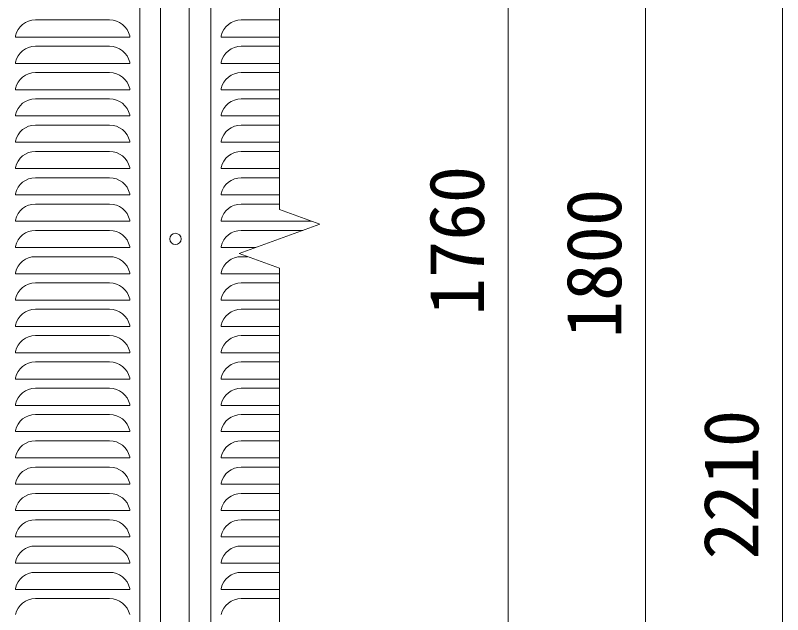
# Model space of a CAD drawing. Units: millimetres, scale not verified. Extents: x -4200 to 4200, y -2970 to 2970.
# Drawn here: x -1071 to -400, y 835 to 1359 of the extents above; entities that cross this region are included whole.
import ezdxf
from ezdxf.enums import TextEntityAlignment as Align

# ---------------------------------------------------------------- set-up
doc = ezdxf.new("R2010")
doc.units = ezdxf.units.MM
doc.header["$LTSCALE"] = 10
for name, color, linetype, lineweight in [('0-3_D-STR3', 3, 'Continuous', 13), ('0-4_D-STR2', 7, 'Continuous', 13), ('0-5_D-STR-DIM', 7, 'Continuous', 13)]:
    doc.layers.add(name, color=color, linetype=linetype, lineweight=lineweight)
doc.styles.add('ＭＳ ゴシック', font='')
doc.styles.get('ＭＳ ゴシック').set_extended_font_data('MS Gothic')

msp = doc.modelspace()

# ---------------------------------------------------------------- linework, layer by layer
at = {"layer": '0-3_D-STR3'}
msp.add_circle((-930.53, 1163.04), 5, dxfattribs=at)
at = {"layer": '0-4_D-STR2'}
for p, q in [((-961.53, 1993.04), (-961.53, 333.04)), ((-943.53, 1993.04), (-943.53, 333.04)), ((-918.53, 1993.04), (-918.53, 333.04)), ((-899.53, 1993.04), (-899.53, 333.04)), ((-988.08, 1354.54), (-1052.97, 1354.54)), ((-839.53, 1354.54), (-872.97, 1354.54)), ((-1070.53, 1340.54), (-1070.53, 1339.54)), ((-1070.53, 1340.53), (-1070.53, 1339.54)), ((-970.53, 1339.54), (-1070.53, 1339.54)), ((-970.53, 1340.54), (-970.53, 1339.54)), ((-890.53, 1340.54), (-890.53, 1339.54)), ((-890.53, 1340.53), (-890.53, 1339.54)), ((-839.53, 1339.54), (-890.53, 1339.54)), ((-988.08, 1331.54), (-1052.97, 1331.54)), ((-839.53, 1331.54), (-872.97, 1331.54)), ((-1070.53, 1317.54), (-1070.53, 1316.54)), ((-1070.53, 1317.53), (-1070.53, 1316.54)), ((-970.53, 1316.54), (-1070.53, 1316.54)), ((-970.53, 1317.54), (-970.53, 1316.54)), ((-890.53, 1317.54), (-890.53, 1316.54)), ((-890.53, 1317.53), (-890.53, 1316.54)), ((-839.53, 1316.54), (-890.53, 1316.54)), ((-988.08, 1308.54), (-1052.97, 1308.54)), ((-839.53, 1308.54), (-872.97, 1308.54)), ((-1070.53, 1294.54), (-1070.53, 1293.54)), ((-1070.53, 1294.53), (-1070.53, 1293.54)), ((-970.53, 1293.54), (-1070.53, 1293.54)), ((-970.53, 1294.54), (-970.53, 1293.54)), ((-890.53, 1294.54), (-890.53, 1293.54)), ((-890.53, 1294.53), (-890.53, 1293.54)), ((-839.53, 1293.54), (-890.53, 1293.54)), ((-988.08, 1285.54), (-1052.97, 1285.54)), ((-839.53, 1285.54), (-872.97, 1285.54)), ((-1070.53, 1271.54), (-1070.53, 1270.54)), ((-1070.53, 1271.53), (-1070.53, 1270.54)), ((-970.53, 1270.54), (-1070.53, 1270.54)), ((-970.53, 1271.54), (-970.53, 1270.54)), ((-890.53, 1271.54), (-890.53, 1270.54)), ((-890.53, 1271.53), (-890.53, 1270.54)), ((-839.53, 1270.54), (-890.53, 1270.54)), ((-988.08, 1262.54), (-1052.97, 1262.54)), ((-839.53, 1262.54), (-872.97, 1262.54)), ((-1070.53, 1248.54), (-1070.53, 1247.54)), ((-1070.53, 1248.53), (-1070.53, 1247.54)), ((-970.53, 1248.54), (-970.53, 1247.54)), ((-890.53, 1248.54), (-890.53, 1247.54)), ((-890.53, 1248.53), (-890.53, 1247.54)), ((-970.53, 1247.54), (-1070.53, 1247.54)), ((-839.53, 1247.54), (-890.53, 1247.54)), ((-988.08, 1239.54), (-1052.97, 1239.54)), ((-839.53, 1239.54), (-872.97, 1239.54)), ((-1070.53, 1225.54), (-1070.53, 1224.54)), ((-1070.53, 1225.53), (-1070.53, 1224.54)), ((-970.53, 1224.54), (-1070.53, 1224.54)), ((-970.53, 1225.54), (-970.53, 1224.54)), ((-890.53, 1225.54), (-890.53, 1224.54)), ((-890.53, 1225.53), (-890.53, 1224.54)), ((-839.53, 1224.54), (-890.53, 1224.54)), ((-988.08, 1216.54), (-1052.97, 1216.54)), ((-839.53, 1216.54), (-872.97, 1216.54)), ((-1070.53, 1202.54), (-1070.53, 1201.54)), ((-1070.53, 1202.53), (-1070.53, 1201.54)), ((-970.53, 1201.54), (-1070.53, 1201.54)), ((-970.53, 1202.54), (-970.53, 1201.54)), ((-890.53, 1202.54), (-890.53, 1201.54)), ((-890.53, 1202.53), (-890.53, 1201.54)), ((-839.53, 1201.54), (-890.53, 1201.54)), ((-988.08, 1193.54), (-1052.97, 1193.54)), ((-839.53, 1193.54), (-872.97, 1193.54)), ((-1070.53, 1179.54), (-1070.53, 1178.54)), ((-1070.53, 1179.53), (-1070.53, 1178.54)), ((-970.53, 1178.54), (-1070.53, 1178.54)), ((-970.53, 1179.54), (-970.53, 1178.54)), ((-890.53, 1179.54), (-890.53, 1178.54)), ((-890.53, 1179.53), (-890.53, 1178.54)), ((-811.63, 1178.54), (-890.53, 1178.54)), ((-988.08, 1170.54), (-1052.97, 1170.54)), ((-818.92, 1170.54), (-872.97, 1170.54)), ((-1070.53, 1156.54), (-1070.53, 1155.54)), ((-1070.53, 1156.53), (-1070.53, 1155.54)), ((-970.53, 1155.54), (-1070.53, 1155.54)), ((-970.53, 1156.54), (-970.53, 1155.54)), ((-890.53, 1156.54), (-890.53, 1155.54)), ((-890.53, 1156.53), (-890.53, 1155.54)), ((-860.13, 1155.54), (-890.53, 1155.54)), ((-988.08, 1147.54), (-1052.97, 1147.54)), ((-867.42, 1147.54), (-872.97, 1147.54)), ((-1070.53, 1133.54), (-1070.53, 1132.54)), ((-1070.53, 1133.53), (-1070.53, 1132.54)), ((-970.53, 1132.54), (-1070.53, 1132.54)), ((-970.53, 1133.54), (-970.53, 1132.54)), ((-890.53, 1133.54), (-890.53, 1132.54)), ((-890.53, 1133.53), (-890.53, 1132.54)), ((-839.53, 1132.54), (-890.53, 1132.54)), ((-988.08, 1124.54), (-1052.97, 1124.54)), ((-839.53, 1124.54), (-872.97, 1124.54)), ((-1070.53, 1110.54), (-1070.53, 1109.54)), ((-1070.53, 1110.53), (-1070.53, 1109.54)), ((-970.53, 1109.54), (-1070.53, 1109.54)), ((-970.53, 1110.54), (-970.53, 1109.54)), ((-890.53, 1110.54), (-890.53, 1109.54)), ((-890.53, 1110.53), (-890.53, 1109.54)), ((-839.53, 1109.54), (-890.53, 1109.54)), ((-988.08, 1101.54), (-1052.97, 1101.54)), ((-839.53, 1101.54), (-872.97, 1101.54)), ((-1070.53, 1087.54), (-1070.53, 1086.54)), ((-1070.53, 1087.53), (-1070.53, 1086.54)), ((-970.53, 1087.54), (-970.53, 1086.54)), ((-890.53, 1087.54), (-890.53, 1086.54)), ((-890.53, 1087.53), (-890.53, 1086.54)), ((-970.53, 1086.54), (-1070.53, 1086.54)), ((-839.53, 1086.54), (-890.53, 1086.54)), ((-988.08, 1078.54), (-1052.97, 1078.54)), ((-839.53, 1078.54), (-872.97, 1078.54)), ((-1070.53, 1064.54), (-1070.53, 1063.54)), ((-1070.53, 1064.53), (-1070.53, 1063.54)), ((-970.53, 1063.54), (-1070.53, 1063.54)), ((-970.53, 1064.54), (-970.53, 1063.54)), ((-890.53, 1064.54), (-890.53, 1063.54)), ((-890.53, 1064.53), (-890.53, 1063.54)), ((-839.53, 1063.54), (-890.53, 1063.54)), ((-988.08, 1055.54), (-1052.97, 1055.54)), ((-839.53, 1055.54), (-872.97, 1055.54)), ((-1070.53, 1041.54), (-1070.53, 1040.54)), ((-1070.53, 1041.53), (-1070.53, 1040.54)), ((-970.53, 1040.54), (-1070.53, 1040.54)), ((-970.53, 1041.54), (-970.53, 1040.54)), ((-890.53, 1041.54), (-890.53, 1040.54)), ((-890.53, 1041.53), (-890.53, 1040.54)), ((-839.53, 1040.54), (-890.53, 1040.54)), ((-988.08, 1032.54), (-1052.97, 1032.54)), ((-839.53, 1032.54), (-872.97, 1032.54)), ((-1070.53, 1018.54), (-1070.53, 1017.54)), ((-1070.53, 1018.53), (-1070.53, 1017.54)), ((-970.53, 1017.54), (-1070.53, 1017.54)), ((-970.53, 1018.54), (-970.53, 1017.54)), ((-890.53, 1018.54), (-890.53, 1017.54)), ((-890.53, 1018.53), (-890.53, 1017.54)), ((-839.53, 1017.54), (-890.53, 1017.54)), ((-988.08, 1009.54), (-1052.97, 1009.54)), ((-839.53, 1009.54), (-872.97, 1009.54)), ((-1070.53, 995.54), (-1070.53, 994.54)), ((-1070.53, 995.53), (-1070.53, 994.54)), ((-970.53, 994.54), (-1070.53, 994.54)), ((-970.53, 995.54), (-970.53, 994.54)), ((-890.53, 995.54), (-890.53, 994.54)), ((-890.53, 995.53), (-890.53, 994.54)), ((-839.53, 994.54), (-890.53, 994.54)), ((-988.08, 986.54), (-1052.97, 986.54)), ((-839.53, 986.54), (-872.97, 986.54)), ((-1070.53, 972.54), (-1070.53, 971.54)), ((-1070.53, 972.53), (-1070.53, 971.54)), ((-970.53, 971.54), (-1070.53, 971.54)), ((-970.53, 972.54), (-970.53, 971.54)), ((-890.53, 972.54), (-890.53, 971.54)), ((-890.53, 972.53), (-890.53, 971.54)), ((-839.53, 971.54), (-890.53, 971.54)), ((-988.08, 963.54), (-1052.97, 963.54)), ((-839.53, 963.54), (-872.97, 963.54)), ((-1070.53, 949.54), (-1070.53, 948.54)), ((-1070.53, 949.53), (-1070.53, 948.54)), ((-970.53, 948.54), (-1070.53, 948.54)), ((-970.53, 949.54), (-970.53, 948.54)), ((-890.53, 949.54), (-890.53, 948.54)), ((-890.53, 949.53), (-890.53, 948.54)), ((-839.53, 948.54), (-890.53, 948.54)), ((-988.08, 940.54), (-1052.97, 940.54)), ((-839.53, 940.54), (-872.97, 940.54)), ((-1070.53, 926.54), (-1070.53, 925.54)), ((-1070.53, 926.53), (-1070.53, 925.54)), ((-970.53, 926.54), (-970.53, 925.54)), ((-890.53, 926.54), (-890.53, 925.54)), ((-890.53, 926.53), (-890.53, 925.54)), ((-970.53, 925.54), (-1070.53, 925.54)), ((-839.53, 925.54), (-890.53, 925.54)), ((-988.08, 917.54), (-1052.97, 917.54)), ((-839.53, 917.54), (-872.97, 917.54)), ((-1070.53, 903.54), (-1070.53, 902.54)), ((-1070.53, 903.53), (-1070.53, 902.54)), ((-970.53, 902.54), (-1070.53, 902.54)), ((-970.53, 903.54), (-970.53, 902.54)), ((-890.53, 903.54), (-890.53, 902.54)), ((-890.53, 903.53), (-890.53, 902.54)), ((-839.53, 902.54), (-890.53, 902.54)), ((-988.08, 894.54), (-1052.97, 894.54)), ((-839.53, 894.54), (-872.97, 894.54)), ((-1070.53, 880.54), (-1070.53, 879.54)), ((-1070.53, 880.53), (-1070.53, 879.54)), ((-970.53, 879.54), (-1070.53, 879.54)), ((-970.53, 880.54), (-970.53, 879.54)), ((-890.53, 880.54), (-890.53, 879.54)), ((-890.53, 880.53), (-890.53, 879.54)), ((-839.53, 879.54), (-890.53, 879.54)), ((-988.08, 871.54), (-1052.97, 871.54)), ((-839.53, 871.54), (-872.97, 871.54)), ((-1070.53, 857.54), (-1070.53, 856.54)), ((-1070.53, 857.53), (-1070.53, 856.54)), ((-970.53, 856.54), (-1070.53, 856.54)), ((-970.53, 857.54), (-970.53, 856.54)), ((-890.53, 857.54), (-890.53, 856.54)), ((-890.53, 857.53), (-890.53, 856.54)), ((-839.53, 856.54), (-890.53, 856.54)), ((-988.08, 848.54), (-1052.97, 848.54)), ((-839.53, 848.54), (-872.97, 848.54))]:
    msp.add_line(p, q, dxfattribs=at)
for centre, start, end in [((-1052.97, 1336.54), 90, 167.16041), ((-988.08, 1336.54), 12.83959, 90), ((-872.97, 1336.54), 90, 167.16041), ((-1052.97, 1313.54), 90, 167.16041), ((-988.08, 1313.54), 12.83959, 90), ((-872.97, 1313.54), 90, 167.16041), ((-1052.97, 1290.54), 90, 167.16041), ((-988.08, 1290.54), 12.83959, 90), ((-872.97, 1290.54), 90, 167.16041), ((-1052.97, 1267.54), 90, 167.16041), ((-988.08, 1267.54), 12.83959, 90), ((-872.97, 1267.54), 90, 167.16041), ((-1052.97, 1244.54), 90, 167.16041), ((-988.08, 1244.54), 12.83959, 90), ((-872.97, 1244.54), 90, 167.16041), ((-1052.97, 1221.54), 90, 167.16041), ((-988.08, 1221.54), 12.83959, 90), ((-872.97, 1221.54), 90, 167.16041), ((-1052.97, 1198.54), 90, 167.16041), ((-988.08, 1198.54), 12.83959, 90), ((-872.97, 1198.54), 90, 167.16041), ((-1052.97, 1175.54), 90, 167.16041), ((-988.08, 1175.54), 12.83959, 90), ((-872.97, 1175.54), 90, 167.16041), ((-1052.97, 1152.54), 90, 167.16041), ((-988.08, 1152.54), 12.83959, 90), ((-872.97, 1152.54), 90, 167.16041), ((-1052.97, 1129.54), 90, 167.16041), ((-988.08, 1129.54), 12.83959, 90), ((-872.97, 1129.54), 90, 167.16041), ((-1052.97, 1106.54), 90, 167.16041), ((-988.08, 1106.54), 12.83959, 90), ((-872.97, 1106.54), 90, 167.16041), ((-1052.97, 1083.54), 90, 167.16041), ((-988.08, 1083.54), 12.83959, 90), ((-872.97, 1083.54), 90, 167.16041), ((-1052.97, 1060.54), 90, 167.16041), ((-988.08, 1060.54), 12.83959, 90), ((-872.97, 1060.54), 90, 167.16041), ((-1052.97, 1037.54), 90, 167.16041), ((-988.08, 1037.54), 12.83959, 90), ((-872.97, 1037.54), 90, 167.16041), ((-1052.97, 1014.54), 90, 167.16041), ((-988.08, 1014.54), 12.83959, 90), ((-872.97, 1014.54), 90, 167.16041), ((-1052.97, 991.54), 90, 167.16041), ((-988.08, 991.54), 12.83959, 90), ((-872.97, 991.54), 90, 167.16041), ((-1052.97, 968.54), 90, 167.16041), ((-988.08, 968.54), 12.83959, 90), ((-872.97, 968.54), 90, 167.16041), ((-1052.97, 945.54), 90, 167.16041), ((-988.08, 945.54), 12.83959, 90), ((-872.97, 945.54), 90, 167.16041), ((-1052.97, 922.54), 90, 167.16041), ((-988.08, 922.54), 12.83959, 90), ((-872.97, 922.54), 90, 167.16041), ((-1052.97, 899.54), 90, 167.16041), ((-988.08, 899.54), 12.83959, 90), ((-872.97, 899.54), 90, 167.16041), ((-1052.97, 876.54), 90, 167.16041), ((-988.08, 876.54), 12.83959, 90), ((-872.97, 876.54), 90, 167.16041), ((-1052.97, 853.54), 90, 167.16041), ((-988.08, 853.54), 12.83959, 90), ((-872.97, 853.54), 90, 167.16041), ((-1052.97, 830.54), 90, 167.16041), ((-988.08, 830.54), 12.83959, 90), ((-872.97, 830.54), 90, 167.16041)]:
    msp.add_arc(centre, 18, start, end, dxfattribs=at)
at = {"layer": '0-5_D-STR-DIM'}
for p, q in [((-839.53, 1188.69), (-839.53, 2093.04)), ((-399.53, -116.96), (-399.53, 2013.04)), ((-639.53, 323.04), (-639.53, 2003.04)), ((-519.53, 283.04), (-519.53, 2003.04)), ((-804.29, 1175.87), (-839.53, 1188.69)), ((-874.77, 1150.21), (-804.29, 1175.87)), ((-839.53, 1137.39), (-874.77, 1150.21)), ((-839.53, 1137.39), (-839.53, 193.04))]:
    msp.add_line(p, q, dxfattribs=at)

# ---------------------------------------------------------------- texts
at = {"layer": '0-5_D-STR-DIM', "style": 'ＭＳ ゴシック'}
for s, p in [('1760', (-646.27, 1096.14)), ('1800', (-526.27, 1076.14)), ('2210', (-406.27, 882.79))]:
    msp.add_text(s, height=48.09, rotation=90, dxfattribs=at).set_placement(p, align=Align.BOTTOM_LEFT)

doc.saveas('drawing.dxf')
